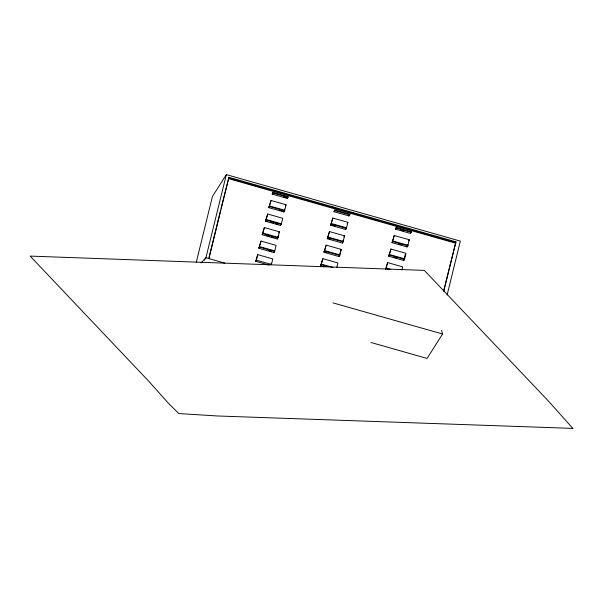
<?xml version="1.0" encoding="UTF-8"?>
<svg xmlns="http://www.w3.org/2000/svg" width="603" height="603" viewBox="0 0 603 603"><rect width="100%" height="100%" fill="white"/><g stroke="black" fill="none" stroke-linecap="round" stroke-linejoin="round"><path stroke-width="0.9" d="M196.269 262.32L212.422 196.525L226.336 174.606L460.345 241.102L447.109 295.018M226.336 174.606L205.917 257.76L204.425 260.104M208.985 257.451L220.653 209.942M221.097 208.118L228.921 177.312L455.936 241.818L443.816 291.151M208.947 258.619L228.921 177.312M255.664 261.295L257.737 254.647L272.782 258.928L271.425 264.446L256.381 260.172L255.664 261.295L268.946 265.071M258.86 248.293L261.061 241.11L276.114 245.383L274.621 251.443L273.905 252.567L258.86 248.293L261.061 241.11M262.184 234.748L264.393 227.565L279.438 231.838L277.945 237.899L277.237 239.022L262.184 234.748L264.393 227.565M265.516 221.203L267.717 214.02L282.762 218.301L281.277 224.354L280.561 225.484L265.516 221.203L267.717 214.02M268.84 207.666L271.041 200.482L286.086 204.756L284.601 210.816L283.885 211.939L268.84 207.666L271.041 200.482M272.164 194.121L273.008 192.463L288.061 196.736L287.925 197.271L287.216 198.402L272.164 194.121L273.008 192.463M256.381 260.172L257.737 254.647M270.905 264.785L271.297 263.209M273.905 252.567L274.757 250.908L259.705 246.627L258.996 247.758M277.237 239.022L277.945 236.12M283.885 211.939L284.601 209.037M287.216 198.402L288.061 196.736M324.203 266.858L320.66 265.855L322.861 258.672L337.914 262.946L336.745 267.679M323.984 252.31L326.193 245.127L341.238 249.401L339.753 255.461L339.037 256.584L323.984 252.31L326.193 245.127M327.316 238.765L329.517 231.582L344.562 235.863L343.077 241.916L342.361 243.047L327.316 238.765L329.517 231.582M330.64 225.228L332.841 218.045L347.893 222.319L346.401 228.379L345.685 229.502L330.64 225.228L332.841 218.045M333.964 211.683L334.808 210.025L349.861 214.299L349.725 214.834L349.016 215.957L333.964 211.683L334.808 210.025M320.66 265.855L322.861 258.672M339.037 256.584L341.238 249.401M342.361 243.047L343.077 240.145M345.685 229.502L345.821 228.967M349.016 215.957L349.861 214.299M388.739 256.222L390.948 249.039L405.992 253.32L404.507 259.373L403.791 260.504L388.739 256.222L390.948 249.039M392.071 242.685L394.272 235.502L409.316 239.775L407.832 245.836L407.115 246.959L392.071 242.685L394.272 235.502M395.395 229.14L396.239 227.482L411.291 231.756L411.156 232.291L410.439 233.414L395.395 229.14L396.239 227.482M401.892 270.016L402.668 266.858L387.616 262.584L386.131 268.644L387.902 269.142M403.791 260.504L404.636 258.838L389.591 254.564L388.875 255.687M404.312 258.386L405.276 254.443M407.115 246.959L407.636 244.848M410.439 233.414L411.291 231.756M443.627 290.895L455.936 241.818M268.968 207.131L269.684 206.007L284.729 210.281L284.021 211.404M262.32 234.213L263.036 233.09L278.081 237.363L277.365 238.487M285.377 205.879L286.086 204.756M280.689 224.949L281.405 223.826L266.36 219.545L265.644 220.675L267.415 221.173M278.722 232.969L279.438 231.838M332.479 207.515L332.894 206.859M327.444 238.23L328.16 237.107L343.205 241.381L342.489 242.512M352.469 213.191L352.883 212.535M347.177 223.442L347.893 222.319M320.796 265.32L321.505 264.189L333.014 267.461M343.846 236.987L344.562 235.863M339.165 256.049L339.881 254.926L324.836 250.652L324.12 251.775L326.773 252.529M392.199 242.15L392.915 241.019L407.96 245.3L407.251 246.423M387.616 262.584L385.551 269.232L386.259 268.109L390.684 269.368M408.608 240.899L409.316 239.775M441.6 330.459L442.557 334.009L427.067 358.431L370.973 342.489M201.033 262.916L205.917 257.76L224.889 263.149M228.507 177.968L455.521 242.474M228.658 178.692L455.906 243.273M272.88 192.998L287.925 197.271M334.68 210.56L349.725 214.834M396.111 228.017L411.156 232.291M283.802 196.857L286.463 197.611M400.837 230.112L403.49 230.866M346.537 227.844L331.484 223.57L330.768 224.693L335.2 225.952M269.556 206.543L284.601 210.816M331.356 224.097L346.401 228.379M392.779 241.554L407.832 245.836M279.596 210.146L282.249 210.899M398.395 243.906L401.048 244.66M266.224 220.08L281.277 224.354M328.024 237.642L343.077 241.916M389.455 255.099L404.507 259.373M270.958 222.183L273.611 222.937M275.383 223.442L278.036 224.195M328.334 238.487L330.987 239.24M394.181 257.202L396.842 257.956M262.9 233.625L277.945 237.899M324.7 251.187L339.753 255.461M266.745 235.471L269.398 236.225M271.169 236.73L273.822 237.484M259.576 247.162L274.621 251.443M321.376 264.725L328.454 266.737M268.727 250.524L271.388 251.278M333.09 302.902L442.557 334.009M572.85 428.394L217.442 415.972L178.805 413.56L168.388 403.211L149.129 381.654L30.15 256.094L424.324 270.385L548.202 400.814L572.85 428.394"/></g></svg>
